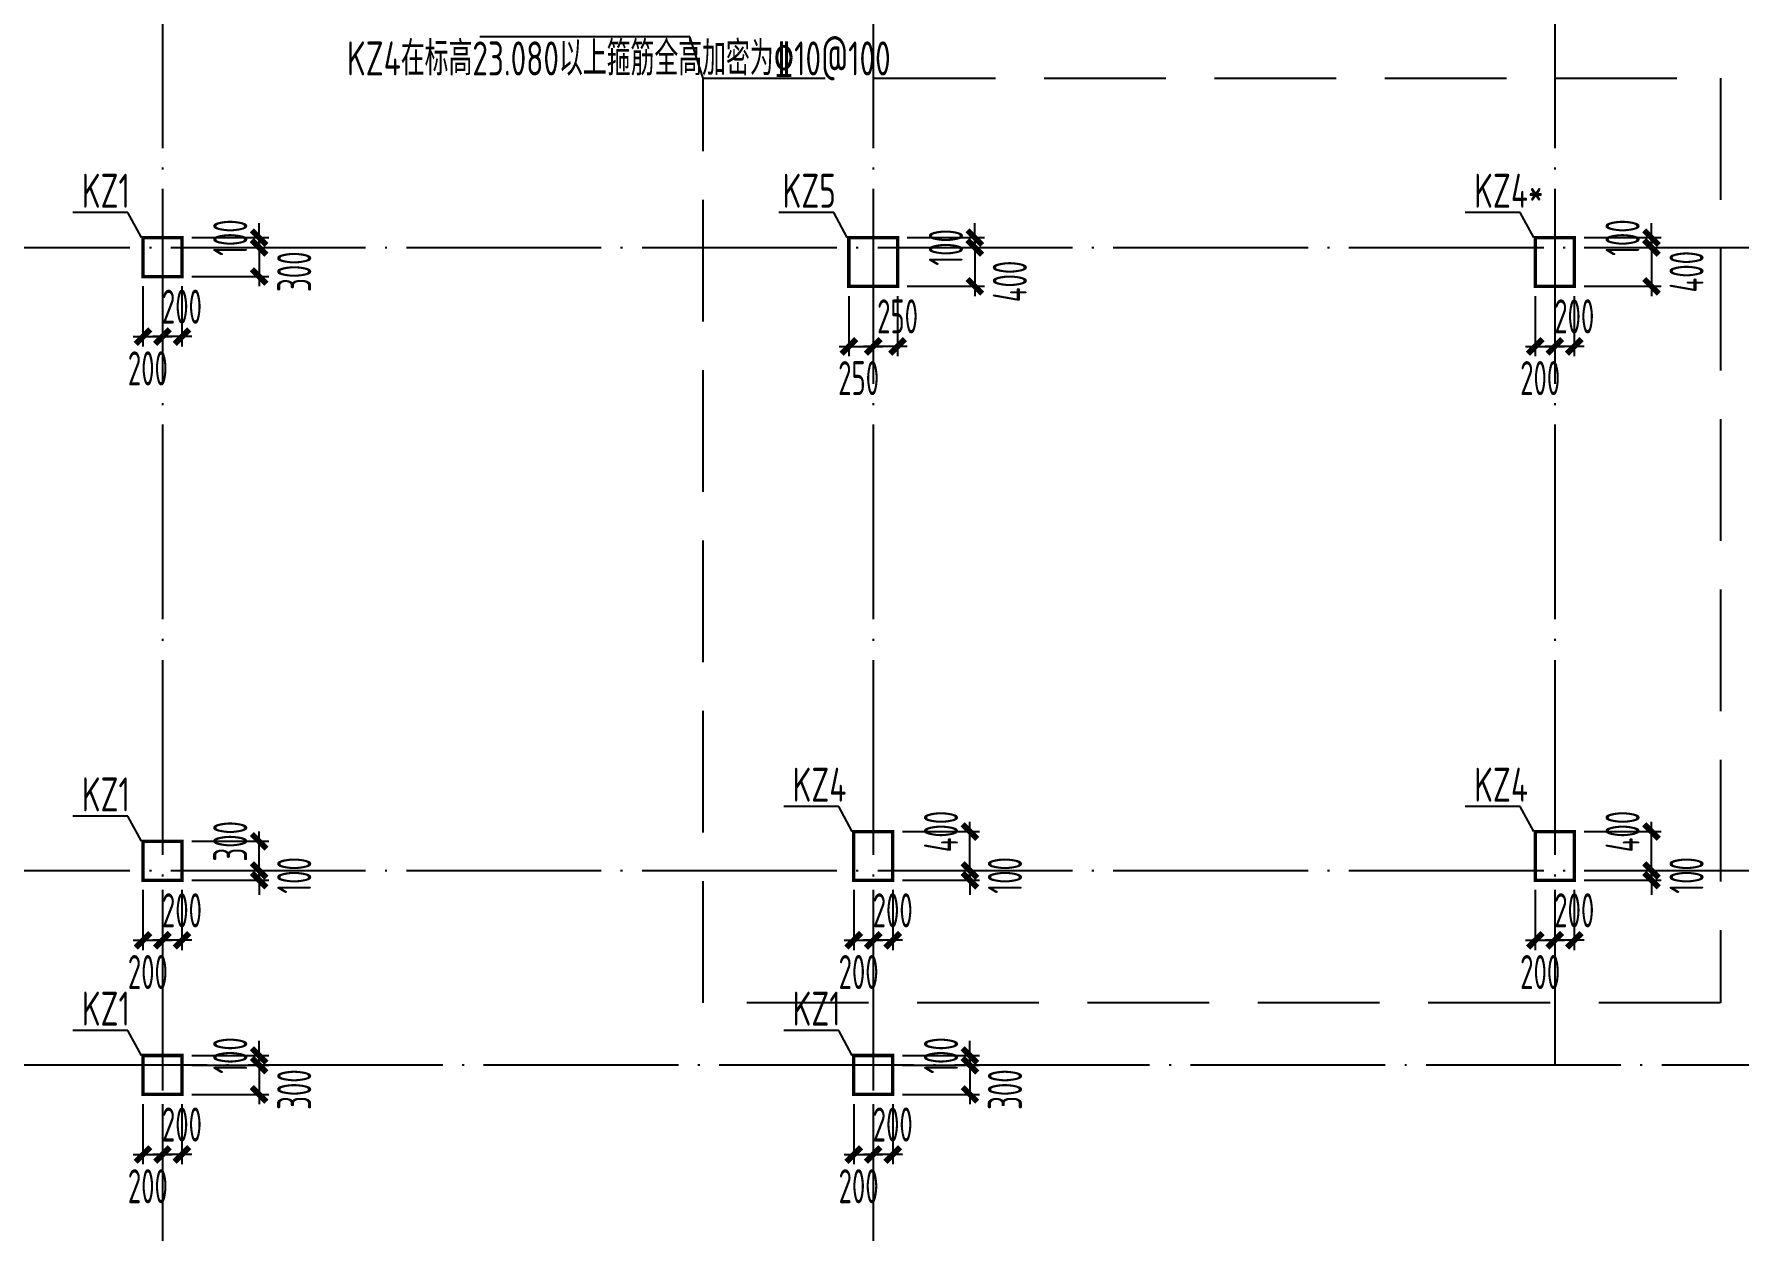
# Model space of a CAD drawing. Extents: x -472319 to -112444, y -516749 to -5704.
# Drawn here: x -400956 to -383447, y -471409 to -459117 of the extents above; entities that cross this region are included whole.
import ezdxf

# ---------------------------------------------------------------- set-up
doc = ezdxf.new("R2010")
doc.units = 0
doc.header["$LTSCALE"] = 100
doc.header["$MEASUREMENT"] = 0
for name, pattern in [('CENTER', [2, 1.25, -0.25, 0.25, -0.25]), ('DASH', [0.35, 0.25, -0.1]), ('DOTE', [2.42, 2, -0.2, 0.02, -0.2])]:
    doc.linetypes.add(name, pattern=pattern)
for name, color, linetype in [('DOTE', 1, 'CENTER'), ('TEXT', 7, 'Continuous'), ('填充', 8, 'Continuous'), ('柱', 2, 'Continuous')]:
    doc.layers.add(name, color=color, linetype=linetype)
doc.styles.add('HZ', font='tssdeng.shx', dxfattribs={"width": 0.6, "height": 350, "bigfont": 'a.shx'})
doc.styles.add('TSSD_Dimension', font='Tssdeng.shx', dxfattribs={"width": 0.7, "bigfont": 'hztxt.shx'})
doc.dimstyles.new('DIMN', dxfattribs={"dimtxt": 350, "dimasz": 150, "dimexe": 100, "dimexo": 100, "dimgap": 75, "dimtad": 1, "dimdec": 0, "dimzin": 0, "dimdsep": 46, "dimtxsty": 'HZ', "dimblk": 'ARCHTICK', "dimcen": 0.09, "dimdle": 100, "dimclrd": 3, "dimclre": 3, "dimclrt": 7, "dimazin": 2, "dimtfac": 1, "dimtdec": 0, "dimtmove": 2, "dimatfit": 3, "dimldrblk": 'ARCHTICK', "dimfxl": 1, "dimtolj": 1, "dimtzin": 0, "dimarcsym": 0})

# ---------------------------------------------------------------- blocks, each defined once
blk = doc.blocks.new('_ArchTick')
at = {"color": 0, "linetype": 'ByBlock', "const_width": 0.4}
blk.add_lwpolyline([(-0.5, -0.5), (0.5, 0.5)], dxfattribs=at)
blk = doc.blocks.new('*D2283')
at = {"layer": 'Defpoints', "color": 0, "transparency": 16777216}
for p in [(-392088, -461307), (-392088, -461707), (-391295, -461707)]:
    blk.add_point(p, dxfattribs=at)
at = {"layer": '填充', "color": 3, "lineweight": -2, "transparency": 16777216}
for p, q in [((-391988, -461307), (-391195, -461307)), ((-391295, -461207), (-391295, -461807)), ((-391988, -461707), (-391195, -461707))]:
    blk.add_line(p, q, dxfattribs=at)
at = {"layer": '填充', "color": 3, "lineweight": -2, "transparency": 16777216, "xscale": 150, "yscale": 150, "zscale": 150}
for p, rotation in [((-391295, -461307), 90), ((-391295, -461707), 270)]:
    blk.add_blockref('_ArchTick', p, dxfattribs=dict(at, rotation=rotation))
at = {"layer": '填充', "color": 7, "transparency": 16777216, "insert": (-390935, -461657), "char_height": 350, "attachment_point": 5, "rotation": 90, "style": 'HZ'}
blk.add_mtext('\\A1;400', dxfattribs=at)
blk = doc.blocks.new('*D2284')
at = {"layer": 'Defpoints', "color": 0, "transparency": 16777216}
for p in [(-392088, -461207), (-392088, -461307), (-391295, -461207)]:
    blk.add_point(p, dxfattribs=at)
at = {"layer": '填充', "color": 3, "lineweight": -2, "transparency": 16777216}
for p, q in [((-391295, -461207), (-391295, -461057)), ((-391988, -461207), (-391195, -461207)), ((-391988, -461307), (-391195, -461307)), ((-391295, -461307), (-391295, -461207)), ((-391295, -461307), (-391295, -461457))]:
    blk.add_line(p, q, dxfattribs=at)
at = {"layer": '填充', "color": 3, "lineweight": -2, "transparency": 16777216, "xscale": 150, "yscale": 150, "zscale": 150}
for p, rotation in [((-391295, -461207), 270), ((-391295, -461307), 90)]:
    blk.add_blockref('_ArchTick', p, dxfattribs=dict(at, rotation=rotation))
at = {"layer": '填充', "color": 7, "transparency": 16777216, "insert": (-391592, -461307), "char_height": 350, "attachment_point": 5, "rotation": 90, "style": 'HZ'}
blk.add_mtext('\\A1;100', dxfattribs=at)
blk = doc.blocks.new('*D2285')
at = {"layer": 'Defpoints', "color": 0, "transparency": 16777216}
for p in [(-392588, -461707), (-392338, -461707), (-392338, -462324)]:
    blk.add_point(p, dxfattribs=at)
at = {"layer": '填充', "color": 3, "lineweight": -2, "transparency": 16777216}
for p, q in [((-392588, -461807), (-392588, -462424)), ((-392338, -461807), (-392338, -462424)), ((-392688, -462324), (-392238, -462324))]:
    blk.add_line(p, q, dxfattribs=at)
at = {"layer": '填充', "color": 3, "lineweight": -2, "transparency": 16777216, "xscale": 150, "yscale": 150, "zscale": 150, "rotation": 180}
blk.add_blockref('_ArchTick', (-392588, -462324), dxfattribs=at)
at = {"layer": '填充', "color": 3, "lineweight": -2, "transparency": 16777216, "xscale": 150, "yscale": 150, "zscale": 150}
blk.add_blockref('_ArchTick', (-392338, -462324), dxfattribs=at)
at = {"layer": '填充', "color": 7, "transparency": 16777216, "insert": (-392488, -462650), "char_height": 350, "attachment_point": 5, "style": 'HZ'}
blk.add_mtext('\\A1;250', dxfattribs=at)
blk = doc.blocks.new('*D2286')
at = {"layer": 'Defpoints', "color": 0, "transparency": 16777216}
for p in [(-392338, -461707), (-392088, -461707), (-392338, -462324)]:
    blk.add_point(p, dxfattribs=at)
at = {"layer": '填充', "color": 3, "lineweight": -2, "transparency": 16777216}
for p, q in [((-392338, -461807), (-392338, -462424)), ((-392088, -461807), (-392088, -462424)), ((-391988, -462324), (-392438, -462324))]:
    blk.add_line(p, q, dxfattribs=at)
at = {"layer": '填充', "color": 3, "lineweight": -2, "transparency": 16777216, "xscale": 150, "yscale": 150, "zscale": 150, "rotation": 180}
blk.add_blockref('_ArchTick', (-392338, -462324), dxfattribs=at)
at = {"layer": '填充', "color": 3, "lineweight": -2, "transparency": 16777216, "xscale": 150, "yscale": 150, "zscale": 150}
blk.add_blockref('_ArchTick', (-392088, -462324), dxfattribs=at)
at = {"layer": '填充', "color": 7, "transparency": 16777216, "insert": (-392088, -462016), "char_height": 350, "attachment_point": 5, "style": 'HZ'}
blk.add_mtext('\\A1;250', dxfattribs=at)
blk = doc.blocks.new('*D2351')
at = {"layer": 'Defpoints', "color": 0, "transparency": 16777216}
for p in [(-399438, -469707), (-399438, -470007), (-398645, -470007)]:
    blk.add_point(p, dxfattribs=at)
at = {"layer": '填充', "color": 3, "lineweight": -2, "transparency": 16777216}
for p, q in [((-399338, -469707), (-398545, -469707)), ((-398645, -469607), (-398645, -470107)), ((-399338, -470007), (-398545, -470007))]:
    blk.add_line(p, q, dxfattribs=at)
at = {"layer": '填充', "color": 3, "lineweight": -2, "transparency": 16777216, "xscale": 150, "yscale": 150, "zscale": 150}
for p, rotation in [((-398645, -469707), 90), ((-398645, -470007), 270)]:
    blk.add_blockref('_ArchTick', p, dxfattribs=dict(at, rotation=rotation))
at = {"layer": '填充', "color": 7, "transparency": 16777216, "insert": (-398285, -469957), "char_height": 350, "attachment_point": 5, "rotation": 90, "style": 'HZ'}
blk.add_mtext('\\A1;300', dxfattribs=at)
blk = doc.blocks.new('*D2352')
at = {"layer": 'Defpoints', "color": 0, "transparency": 16777216}
for p in [(-399438, -469607), (-399438, -469707), (-398645, -469607)]:
    blk.add_point(p, dxfattribs=at)
at = {"layer": '填充', "color": 3, "lineweight": -2, "transparency": 16777216}
for p, q in [((-398645, -469607), (-398645, -469457)), ((-399338, -469607), (-398545, -469607)), ((-399338, -469707), (-398545, -469707)), ((-398645, -469707), (-398645, -469607)), ((-398645, -469707), (-398645, -469857))]:
    blk.add_line(p, q, dxfattribs=at)
at = {"layer": '填充', "color": 3, "lineweight": -2, "transparency": 16777216, "xscale": 150, "yscale": 150, "zscale": 150}
for p, rotation in [((-398645, -469607), 270), ((-398645, -469707), 90)]:
    blk.add_blockref('_ArchTick', p, dxfattribs=dict(at, rotation=rotation))
at = {"layer": '填充', "color": 7, "transparency": 16777216, "insert": (-398942, -469607), "char_height": 350, "attachment_point": 5, "rotation": 90, "style": 'HZ'}
blk.add_mtext('\\A1;100', dxfattribs=at)
blk = doc.blocks.new('*D2353')
at = {"layer": 'Defpoints', "color": 0, "transparency": 16777216}
for p in [(-399838, -470007), (-399638, -470007), (-399638, -470624)]:
    blk.add_point(p, dxfattribs=at)
at = {"layer": '填充', "color": 3, "lineweight": -2, "transparency": 16777216}
for p, q in [((-399838, -470107), (-399838, -470724)), ((-399638, -470107), (-399638, -470724)), ((-399938, -470624), (-399538, -470624))]:
    blk.add_line(p, q, dxfattribs=at)
at = {"layer": '填充', "color": 3, "lineweight": -2, "transparency": 16777216, "xscale": 150, "yscale": 150, "zscale": 150, "rotation": 180}
blk.add_blockref('_ArchTick', (-399838, -470624), dxfattribs=at)
at = {"layer": '填充', "color": 3, "lineweight": -2, "transparency": 16777216, "xscale": 150, "yscale": 150, "zscale": 150}
blk.add_blockref('_ArchTick', (-399638, -470624), dxfattribs=at)
at = {"layer": '填充', "color": 7, "transparency": 16777216, "insert": (-399788, -470950), "char_height": 350, "attachment_point": 5, "style": 'HZ'}
blk.add_mtext('\\A1;200', dxfattribs=at)
blk = doc.blocks.new('*D2354')
at = {"layer": 'Defpoints', "color": 0, "transparency": 16777216}
for p in [(-399638, -470007), (-399438, -470007), (-399638, -470624)]:
    blk.add_point(p, dxfattribs=at)
at = {"layer": '填充', "color": 3, "lineweight": -2, "transparency": 16777216}
for p, q in [((-399638, -470107), (-399638, -470724)), ((-399438, -470107), (-399438, -470724)), ((-399338, -470624), (-399738, -470624))]:
    blk.add_line(p, q, dxfattribs=at)
at = {"layer": '填充', "color": 3, "lineweight": -2, "transparency": 16777216, "xscale": 150, "yscale": 150, "zscale": 150, "rotation": 180}
blk.add_blockref('_ArchTick', (-399638, -470624), dxfattribs=at)
at = {"layer": '填充', "color": 3, "lineweight": -2, "transparency": 16777216, "xscale": 150, "yscale": 150, "zscale": 150}
blk.add_blockref('_ArchTick', (-399438, -470624), dxfattribs=at)
at = {"layer": '填充', "color": 7, "transparency": 16777216, "insert": (-399438, -470316), "char_height": 350, "attachment_point": 5, "style": 'HZ'}
blk.add_mtext('\\A1;200', dxfattribs=at)
blk = doc.blocks.new('*D2355')
at = {"layer": 'Defpoints', "color": 0, "transparency": 16777216}
for p in [(-399438, -467707), (-399438, -467807), (-398645, -467807)]:
    blk.add_point(p, dxfattribs=at)
at = {"layer": '填充', "color": 3, "lineweight": -2, "transparency": 16777216}
for p, q in [((-398645, -467707), (-398645, -467557)), ((-399338, -467707), (-398545, -467707)), ((-399338, -467807), (-398545, -467807)), ((-398645, -467707), (-398645, -467807)), ((-398645, -467807), (-398645, -467957))]:
    blk.add_line(p, q, dxfattribs=at)
at = {"layer": '填充', "color": 3, "lineweight": -2, "transparency": 16777216, "xscale": 150, "yscale": 150, "zscale": 150}
for p, rotation in [((-398645, -467707), 270), ((-398645, -467807), 90)]:
    blk.add_blockref('_ArchTick', p, dxfattribs=dict(at, rotation=rotation))
at = {"layer": '填充', "color": 7, "transparency": 16777216, "insert": (-398285, -467757), "char_height": 350, "attachment_point": 5, "rotation": 90, "style": 'HZ'}
blk.add_mtext('\\A1;100', dxfattribs=at)
blk = doc.blocks.new('*D2356')
at = {"layer": 'Defpoints', "color": 0, "transparency": 16777216}
for p in [(-399438, -467407), (-398645, -467407), (-399438, -467707)]:
    blk.add_point(p, dxfattribs=at)
at = {"layer": '填充', "color": 3, "lineweight": -2, "transparency": 16777216}
for p, q in [((-398645, -467807), (-398645, -467307)), ((-399338, -467407), (-398545, -467407)), ((-399338, -467707), (-398545, -467707))]:
    blk.add_line(p, q, dxfattribs=at)
at = {"layer": '填充', "color": 3, "lineweight": -2, "transparency": 16777216, "xscale": 150, "yscale": 150, "zscale": 150}
for p, rotation in [((-398645, -467407), 90), ((-398645, -467707), 270)]:
    blk.add_blockref('_ArchTick', p, dxfattribs=dict(at, rotation=rotation))
at = {"layer": '填充', "color": 7, "transparency": 16777216, "insert": (-398942, -467407), "char_height": 350, "attachment_point": 5, "rotation": 90, "style": 'HZ'}
blk.add_mtext('\\A1;300', dxfattribs=at)
blk = doc.blocks.new('*D2357')
at = {"layer": 'Defpoints', "color": 0, "transparency": 16777216}
for p in [(-399838, -467807), (-399638, -467807), (-399638, -468424)]:
    blk.add_point(p, dxfattribs=at)
at = {"layer": '填充', "color": 3, "lineweight": -2, "transparency": 16777216}
for p, q in [((-399838, -467907), (-399838, -468524)), ((-399638, -467907), (-399638, -468524)), ((-399938, -468424), (-399538, -468424))]:
    blk.add_line(p, q, dxfattribs=at)
at = {"layer": '填充', "color": 3, "lineweight": -2, "transparency": 16777216, "xscale": 150, "yscale": 150, "zscale": 150, "rotation": 180}
blk.add_blockref('_ArchTick', (-399838, -468424), dxfattribs=at)
at = {"layer": '填充', "color": 3, "lineweight": -2, "transparency": 16777216, "xscale": 150, "yscale": 150, "zscale": 150}
blk.add_blockref('_ArchTick', (-399638, -468424), dxfattribs=at)
at = {"layer": '填充', "color": 7, "transparency": 16777216, "insert": (-399788, -468750), "char_height": 350, "attachment_point": 5, "style": 'HZ'}
blk.add_mtext('\\A1;200', dxfattribs=at)
blk = doc.blocks.new('*D2358')
at = {"layer": 'Defpoints', "color": 0, "transparency": 16777216}
for p in [(-399638, -467807), (-399438, -467807), (-399638, -468424)]:
    blk.add_point(p, dxfattribs=at)
at = {"layer": '填充', "color": 3, "lineweight": -2, "transparency": 16777216}
for p, q in [((-399638, -467907), (-399638, -468524)), ((-399438, -467907), (-399438, -468524)), ((-399338, -468424), (-399738, -468424))]:
    blk.add_line(p, q, dxfattribs=at)
at = {"layer": '填充', "color": 3, "lineweight": -2, "transparency": 16777216, "xscale": 150, "yscale": 150, "zscale": 150, "rotation": 180}
blk.add_blockref('_ArchTick', (-399638, -468424), dxfattribs=at)
at = {"layer": '填充', "color": 3, "lineweight": -2, "transparency": 16777216, "xscale": 150, "yscale": 150, "zscale": 150}
blk.add_blockref('_ArchTick', (-399438, -468424), dxfattribs=at)
at = {"layer": '填充', "color": 7, "transparency": 16777216, "insert": (-399438, -468116), "char_height": 350, "attachment_point": 5, "style": 'HZ'}
blk.add_mtext('\\A1;200', dxfattribs=at)
blk = doc.blocks.new('*D2359')
at = {"layer": 'Defpoints', "color": 0, "transparency": 16777216}
for p in [(-399438, -461307), (-399438, -461607), (-398645, -461607)]:
    blk.add_point(p, dxfattribs=at)
at = {"layer": '填充', "color": 3, "lineweight": -2, "transparency": 16777216}
for p, q in [((-399338, -461307), (-398545, -461307)), ((-398645, -461207), (-398645, -461707)), ((-399338, -461607), (-398545, -461607))]:
    blk.add_line(p, q, dxfattribs=at)
at = {"layer": '填充', "color": 3, "lineweight": -2, "transparency": 16777216, "xscale": 150, "yscale": 150, "zscale": 150}
for p, rotation in [((-398645, -461307), 90), ((-398645, -461607), 270)]:
    blk.add_blockref('_ArchTick', p, dxfattribs=dict(at, rotation=rotation))
at = {"layer": '填充', "color": 7, "transparency": 16777216, "insert": (-398285, -461557), "char_height": 350, "attachment_point": 5, "rotation": 90, "style": 'HZ'}
blk.add_mtext('\\A1;300', dxfattribs=at)
blk = doc.blocks.new('*D2360')
at = {"layer": 'Defpoints', "color": 0, "transparency": 16777216}
for p in [(-399438, -461207), (-399438, -461307), (-398645, -461207)]:
    blk.add_point(p, dxfattribs=at)
at = {"layer": '填充', "color": 3, "lineweight": -2, "transparency": 16777216}
for p, q in [((-398645, -461207), (-398645, -461057)), ((-399338, -461207), (-398545, -461207)), ((-399338, -461307), (-398545, -461307)), ((-398645, -461307), (-398645, -461207)), ((-398645, -461307), (-398645, -461457))]:
    blk.add_line(p, q, dxfattribs=at)
at = {"layer": '填充', "color": 3, "lineweight": -2, "transparency": 16777216, "xscale": 150, "yscale": 150, "zscale": 150}
for p, rotation in [((-398645, -461207), 270), ((-398645, -461307), 90)]:
    blk.add_blockref('_ArchTick', p, dxfattribs=dict(at, rotation=rotation))
at = {"layer": '填充', "color": 7, "transparency": 16777216, "insert": (-398942, -461207), "char_height": 350, "attachment_point": 5, "rotation": 90, "style": 'HZ'}
blk.add_mtext('\\A1;100', dxfattribs=at)
blk = doc.blocks.new('*D2361')
at = {"layer": 'Defpoints', "color": 0, "transparency": 16777216}
for p in [(-399838, -461607), (-399638, -461607), (-399638, -462224)]:
    blk.add_point(p, dxfattribs=at)
at = {"layer": '填充', "color": 3, "lineweight": -2, "transparency": 16777216}
for p, q in [((-399838, -461707), (-399838, -462324)), ((-399638, -461707), (-399638, -462324)), ((-399938, -462224), (-399538, -462224))]:
    blk.add_line(p, q, dxfattribs=at)
at = {"layer": '填充', "color": 3, "lineweight": -2, "transparency": 16777216, "xscale": 150, "yscale": 150, "zscale": 150, "rotation": 180}
blk.add_blockref('_ArchTick', (-399838, -462224), dxfattribs=at)
at = {"layer": '填充', "color": 3, "lineweight": -2, "transparency": 16777216, "xscale": 150, "yscale": 150, "zscale": 150}
blk.add_blockref('_ArchTick', (-399638, -462224), dxfattribs=at)
at = {"layer": '填充', "color": 7, "transparency": 16777216, "insert": (-399788, -462550), "char_height": 350, "attachment_point": 5, "style": 'HZ'}
blk.add_mtext('\\A1;200', dxfattribs=at)
blk = doc.blocks.new('*D2362')
at = {"layer": 'Defpoints', "color": 0, "transparency": 16777216}
for p in [(-399638, -461607), (-399438, -461607), (-399638, -462224)]:
    blk.add_point(p, dxfattribs=at)
at = {"layer": '填充', "color": 3, "lineweight": -2, "transparency": 16777216}
for p, q in [((-399638, -461707), (-399638, -462324)), ((-399438, -461707), (-399438, -462324)), ((-399338, -462224), (-399738, -462224))]:
    blk.add_line(p, q, dxfattribs=at)
at = {"layer": '填充', "color": 3, "lineweight": -2, "transparency": 16777216, "xscale": 150, "yscale": 150, "zscale": 150, "rotation": 180}
blk.add_blockref('_ArchTick', (-399638, -462224), dxfattribs=at)
at = {"layer": '填充', "color": 3, "lineweight": -2, "transparency": 16777216, "xscale": 150, "yscale": 150, "zscale": 150}
blk.add_blockref('_ArchTick', (-399438, -462224), dxfattribs=at)
at = {"layer": '填充', "color": 7, "transparency": 16777216, "insert": (-399438, -461916), "char_height": 350, "attachment_point": 5, "style": 'HZ'}
blk.add_mtext('\\A1;200', dxfattribs=at)
blk = doc.blocks.new('*D2363')
at = {"layer": 'Defpoints', "color": 0, "transparency": 16777216}
for p in [(-392138, -469707), (-392138, -470007), (-391345, -470007)]:
    blk.add_point(p, dxfattribs=at)
at = {"layer": '填充', "color": 3, "lineweight": -2, "transparency": 16777216}
for p, q in [((-392038, -469707), (-391245, -469707)), ((-391345, -469607), (-391345, -470107)), ((-392038, -470007), (-391245, -470007))]:
    blk.add_line(p, q, dxfattribs=at)
at = {"layer": '填充', "color": 3, "lineweight": -2, "transparency": 16777216, "xscale": 150, "yscale": 150, "zscale": 150}
for p, rotation in [((-391345, -469707), 90), ((-391345, -470007), 270)]:
    blk.add_blockref('_ArchTick', p, dxfattribs=dict(at, rotation=rotation))
at = {"layer": '填充', "color": 7, "transparency": 16777216, "insert": (-390985, -469957), "char_height": 350, "attachment_point": 5, "rotation": 90, "style": 'HZ'}
blk.add_mtext('\\A1;300', dxfattribs=at)
blk = doc.blocks.new('*D2364')
at = {"layer": 'Defpoints', "color": 0, "transparency": 16777216}
for p in [(-392138, -469607), (-392138, -469707), (-391345, -469607)]:
    blk.add_point(p, dxfattribs=at)
at = {"layer": '填充', "color": 3, "lineweight": -2, "transparency": 16777216}
for p, q in [((-391345, -469607), (-391345, -469457)), ((-392038, -469607), (-391245, -469607)), ((-392038, -469707), (-391245, -469707)), ((-391345, -469707), (-391345, -469607)), ((-391345, -469707), (-391345, -469857))]:
    blk.add_line(p, q, dxfattribs=at)
at = {"layer": '填充', "color": 3, "lineweight": -2, "transparency": 16777216, "xscale": 150, "yscale": 150, "zscale": 150}
for p, rotation in [((-391345, -469607), 270), ((-391345, -469707), 90)]:
    blk.add_blockref('_ArchTick', p, dxfattribs=dict(at, rotation=rotation))
at = {"layer": '填充', "color": 7, "transparency": 16777216, "insert": (-391642, -469607), "char_height": 350, "attachment_point": 5, "rotation": 90, "style": 'HZ'}
blk.add_mtext('\\A1;100', dxfattribs=at)
blk = doc.blocks.new('*D2365')
at = {"layer": 'Defpoints', "color": 0, "transparency": 16777216}
for p in [(-392538, -470007), (-392338, -470007), (-392338, -470624)]:
    blk.add_point(p, dxfattribs=at)
at = {"layer": '填充', "color": 3, "lineweight": -2, "transparency": 16777216}
for p, q in [((-392538, -470107), (-392538, -470724)), ((-392338, -470107), (-392338, -470724)), ((-392638, -470624), (-392238, -470624))]:
    blk.add_line(p, q, dxfattribs=at)
at = {"layer": '填充', "color": 3, "lineweight": -2, "transparency": 16777216, "xscale": 150, "yscale": 150, "zscale": 150, "rotation": 180}
blk.add_blockref('_ArchTick', (-392538, -470624), dxfattribs=at)
at = {"layer": '填充', "color": 3, "lineweight": -2, "transparency": 16777216, "xscale": 150, "yscale": 150, "zscale": 150}
blk.add_blockref('_ArchTick', (-392338, -470624), dxfattribs=at)
at = {"layer": '填充', "color": 7, "transparency": 16777216, "insert": (-392488, -470950), "char_height": 350, "attachment_point": 5, "style": 'HZ'}
blk.add_mtext('\\A1;200', dxfattribs=at)
blk = doc.blocks.new('*D2366')
at = {"layer": 'Defpoints', "color": 0, "transparency": 16777216}
for p in [(-392338, -470007), (-392138, -470007), (-392338, -470624)]:
    blk.add_point(p, dxfattribs=at)
at = {"layer": '填充', "color": 3, "lineweight": -2, "transparency": 16777216}
for p, q in [((-392338, -470107), (-392338, -470724)), ((-392138, -470107), (-392138, -470724)), ((-392038, -470624), (-392438, -470624))]:
    blk.add_line(p, q, dxfattribs=at)
at = {"layer": '填充', "color": 3, "lineweight": -2, "transparency": 16777216, "xscale": 150, "yscale": 150, "zscale": 150, "rotation": 180}
blk.add_blockref('_ArchTick', (-392338, -470624), dxfattribs=at)
at = {"layer": '填充', "color": 3, "lineweight": -2, "transparency": 16777216, "xscale": 150, "yscale": 150, "zscale": 150}
blk.add_blockref('_ArchTick', (-392138, -470624), dxfattribs=at)
at = {"layer": '填充', "color": 7, "transparency": 16777216, "insert": (-392138, -470316), "char_height": 350, "attachment_point": 5, "style": 'HZ'}
blk.add_mtext('\\A1;200', dxfattribs=at)
blk = doc.blocks.new('*D2367')
at = {"layer": 'Defpoints', "color": 0, "transparency": 16777216}
for p in [(-392138, -467707), (-392138, -467807), (-391345, -467807)]:
    blk.add_point(p, dxfattribs=at)
at = {"layer": '填充', "color": 3, "lineweight": -2, "transparency": 16777216}
for p, q in [((-391345, -467707), (-391345, -467557)), ((-392038, -467707), (-391245, -467707)), ((-392038, -467807), (-391245, -467807)), ((-391345, -467707), (-391345, -467807)), ((-391345, -467807), (-391345, -467957))]:
    blk.add_line(p, q, dxfattribs=at)
at = {"layer": '填充', "color": 3, "lineweight": -2, "transparency": 16777216, "xscale": 150, "yscale": 150, "zscale": 150}
for p, rotation in [((-391345, -467707), 270), ((-391345, -467807), 90)]:
    blk.add_blockref('_ArchTick', p, dxfattribs=dict(at, rotation=rotation))
at = {"layer": '填充', "color": 7, "transparency": 16777216, "insert": (-390985, -467757), "char_height": 350, "attachment_point": 5, "rotation": 90, "style": 'HZ'}
blk.add_mtext('\\A1;100', dxfattribs=at)
blk = doc.blocks.new('*D2368')
at = {"layer": 'Defpoints', "color": 0, "transparency": 16777216}
for p in [(-392138, -467307), (-391345, -467307), (-392138, -467707)]:
    blk.add_point(p, dxfattribs=at)
at = {"layer": '填充', "color": 3, "lineweight": -2, "transparency": 16777216}
for p, q in [((-392038, -467307), (-391245, -467307)), ((-391345, -467807), (-391345, -467207)), ((-392038, -467707), (-391245, -467707))]:
    blk.add_line(p, q, dxfattribs=at)
at = {"layer": '填充', "color": 3, "lineweight": -2, "transparency": 16777216, "xscale": 150, "yscale": 150, "zscale": 150}
for p, rotation in [((-391345, -467307), 90), ((-391345, -467707), 270)]:
    blk.add_blockref('_ArchTick', p, dxfattribs=dict(at, rotation=rotation))
at = {"layer": '填充', "color": 7, "transparency": 16777216, "insert": (-391642, -467307), "char_height": 350, "attachment_point": 5, "rotation": 90, "style": 'HZ'}
blk.add_mtext('\\A1;400', dxfattribs=at)
blk = doc.blocks.new('*D2369')
at = {"layer": 'Defpoints', "color": 0, "transparency": 16777216}
for p in [(-392538, -467807), (-392338, -467807), (-392338, -468424)]:
    blk.add_point(p, dxfattribs=at)
at = {"layer": '填充', "color": 3, "lineweight": -2, "transparency": 16777216}
for p, q in [((-392538, -467907), (-392538, -468524)), ((-392338, -467907), (-392338, -468524)), ((-392638, -468424), (-392238, -468424))]:
    blk.add_line(p, q, dxfattribs=at)
at = {"layer": '填充', "color": 3, "lineweight": -2, "transparency": 16777216, "xscale": 150, "yscale": 150, "zscale": 150, "rotation": 180}
blk.add_blockref('_ArchTick', (-392538, -468424), dxfattribs=at)
at = {"layer": '填充', "color": 3, "lineweight": -2, "transparency": 16777216, "xscale": 150, "yscale": 150, "zscale": 150}
blk.add_blockref('_ArchTick', (-392338, -468424), dxfattribs=at)
at = {"layer": '填充', "color": 7, "transparency": 16777216, "insert": (-392488, -468750), "char_height": 350, "attachment_point": 5, "style": 'HZ'}
blk.add_mtext('\\A1;200', dxfattribs=at)
blk = doc.blocks.new('*D2370')
at = {"layer": 'Defpoints', "color": 0, "transparency": 16777216}
for p in [(-392338, -467807), (-392138, -467807), (-392338, -468424)]:
    blk.add_point(p, dxfattribs=at)
at = {"layer": '填充', "color": 3, "lineweight": -2, "transparency": 16777216}
for p, q in [((-392338, -467907), (-392338, -468524)), ((-392138, -467907), (-392138, -468524)), ((-392038, -468424), (-392438, -468424))]:
    blk.add_line(p, q, dxfattribs=at)
at = {"layer": '填充', "color": 3, "lineweight": -2, "transparency": 16777216, "xscale": 150, "yscale": 150, "zscale": 150, "rotation": 180}
blk.add_blockref('_ArchTick', (-392338, -468424), dxfattribs=at)
at = {"layer": '填充', "color": 3, "lineweight": -2, "transparency": 16777216, "xscale": 150, "yscale": 150, "zscale": 150}
blk.add_blockref('_ArchTick', (-392138, -468424), dxfattribs=at)
at = {"layer": '填充', "color": 7, "transparency": 16777216, "insert": (-392138, -468116), "char_height": 350, "attachment_point": 5, "style": 'HZ'}
blk.add_mtext('\\A1;200', dxfattribs=at)
blk = doc.blocks.new('*D2371')
at = {"layer": 'Defpoints', "color": 0, "transparency": 16777216}
for p in [(-385138, -467707), (-385138, -467807), (-384345, -467807)]:
    blk.add_point(p, dxfattribs=at)
at = {"layer": '填充', "color": 3, "lineweight": -2, "transparency": 16777216}
for p, q in [((-384345, -467707), (-384345, -467557)), ((-385038, -467707), (-384245, -467707)), ((-385038, -467807), (-384245, -467807)), ((-384345, -467707), (-384345, -467807)), ((-384345, -467807), (-384345, -467957))]:
    blk.add_line(p, q, dxfattribs=at)
at = {"layer": '填充', "color": 3, "lineweight": -2, "transparency": 16777216, "xscale": 150, "yscale": 150, "zscale": 150}
for p, rotation in [((-384345, -467707), 270), ((-384345, -467807), 90)]:
    blk.add_blockref('_ArchTick', p, dxfattribs=dict(at, rotation=rotation))
at = {"layer": '填充', "color": 7, "transparency": 16777216, "insert": (-383985, -467757), "char_height": 350, "attachment_point": 5, "rotation": 90, "style": 'HZ'}
blk.add_mtext('\\A1;100', dxfattribs=at)
blk = doc.blocks.new('*D2372')
at = {"layer": 'Defpoints', "color": 0, "transparency": 16777216}
for p in [(-385138, -467307), (-384345, -467307), (-385138, -467707)]:
    blk.add_point(p, dxfattribs=at)
at = {"layer": '填充', "color": 3, "lineweight": -2, "transparency": 16777216}
for p, q in [((-385038, -467307), (-384245, -467307)), ((-384345, -467807), (-384345, -467207)), ((-385038, -467707), (-384245, -467707))]:
    blk.add_line(p, q, dxfattribs=at)
at = {"layer": '填充', "color": 3, "lineweight": -2, "transparency": 16777216, "xscale": 150, "yscale": 150, "zscale": 150}
for p, rotation in [((-384345, -467307), 90), ((-384345, -467707), 270)]:
    blk.add_blockref('_ArchTick', p, dxfattribs=dict(at, rotation=rotation))
at = {"layer": '填充', "color": 7, "transparency": 16777216, "insert": (-384642, -467307), "char_height": 350, "attachment_point": 5, "rotation": 90, "style": 'HZ'}
blk.add_mtext('\\A1;400', dxfattribs=at)
blk = doc.blocks.new('*D2373')
at = {"layer": 'Defpoints', "color": 0, "transparency": 16777216}
for p in [(-385538, -467807), (-385338, -467807), (-385338, -468424)]:
    blk.add_point(p, dxfattribs=at)
at = {"layer": '填充', "color": 3, "lineweight": -2, "transparency": 16777216}
for p, q in [((-385538, -467907), (-385538, -468524)), ((-385338, -467907), (-385338, -468524)), ((-385638, -468424), (-385238, -468424))]:
    blk.add_line(p, q, dxfattribs=at)
at = {"layer": '填充', "color": 3, "lineweight": -2, "transparency": 16777216, "xscale": 150, "yscale": 150, "zscale": 150, "rotation": 180}
blk.add_blockref('_ArchTick', (-385538, -468424), dxfattribs=at)
at = {"layer": '填充', "color": 3, "lineweight": -2, "transparency": 16777216, "xscale": 150, "yscale": 150, "zscale": 150}
blk.add_blockref('_ArchTick', (-385338, -468424), dxfattribs=at)
at = {"layer": '填充', "color": 7, "transparency": 16777216, "insert": (-385488, -468750), "char_height": 350, "attachment_point": 5, "style": 'HZ'}
blk.add_mtext('\\A1;200', dxfattribs=at)
blk = doc.blocks.new('*D2374')
at = {"layer": 'Defpoints', "color": 0, "transparency": 16777216}
for p in [(-385338, -467807), (-385138, -467807), (-385338, -468424)]:
    blk.add_point(p, dxfattribs=at)
at = {"layer": '填充', "color": 3, "lineweight": -2, "transparency": 16777216}
for p, q in [((-385338, -467907), (-385338, -468524)), ((-385138, -467907), (-385138, -468524)), ((-385038, -468424), (-385438, -468424))]:
    blk.add_line(p, q, dxfattribs=at)
at = {"layer": '填充', "color": 3, "lineweight": -2, "transparency": 16777216, "xscale": 150, "yscale": 150, "zscale": 150, "rotation": 180}
blk.add_blockref('_ArchTick', (-385338, -468424), dxfattribs=at)
at = {"layer": '填充', "color": 3, "lineweight": -2, "transparency": 16777216, "xscale": 150, "yscale": 150, "zscale": 150}
blk.add_blockref('_ArchTick', (-385138, -468424), dxfattribs=at)
at = {"layer": '填充', "color": 7, "transparency": 16777216, "insert": (-385138, -468116), "char_height": 350, "attachment_point": 5, "style": 'HZ'}
blk.add_mtext('\\A1;200', dxfattribs=at)
blk = doc.blocks.new('*D2375')
at = {"layer": 'Defpoints', "color": 0, "transparency": 16777216}
for p in [(-385138, -461307), (-385138, -461707), (-384345, -461707)]:
    blk.add_point(p, dxfattribs=at)
at = {"layer": '填充', "color": 3, "lineweight": -2, "transparency": 16777216}
for p, q in [((-385038, -461307), (-384245, -461307)), ((-384345, -461207), (-384345, -461807)), ((-385038, -461707), (-384245, -461707))]:
    blk.add_line(p, q, dxfattribs=at)
at = {"layer": '填充', "color": 3, "lineweight": -2, "transparency": 16777216, "xscale": 150, "yscale": 150, "zscale": 150}
for p, rotation in [((-384345, -461307), 90), ((-384345, -461707), 270)]:
    blk.add_blockref('_ArchTick', p, dxfattribs=dict(at, rotation=rotation))
at = {"layer": '填充', "color": 7, "transparency": 16777216, "insert": (-383985, -461557), "char_height": 350, "attachment_point": 5, "rotation": 90, "style": 'HZ'}
blk.add_mtext('\\A1;400', dxfattribs=at)
blk = doc.blocks.new('*D2376')
at = {"layer": 'Defpoints', "color": 0, "transparency": 16777216}
for p in [(-385138, -461207), (-385138, -461307), (-384345, -461207)]:
    blk.add_point(p, dxfattribs=at)
at = {"layer": '填充', "color": 3, "lineweight": -2, "transparency": 16777216}
for p, q in [((-384345, -461207), (-384345, -461057)), ((-385038, -461207), (-384245, -461207)), ((-385038, -461307), (-384245, -461307)), ((-384345, -461307), (-384345, -461207)), ((-384345, -461307), (-384345, -461457))]:
    blk.add_line(p, q, dxfattribs=at)
at = {"layer": '填充', "color": 3, "lineweight": -2, "transparency": 16777216, "xscale": 150, "yscale": 150, "zscale": 150}
for p, rotation in [((-384345, -461207), 270), ((-384345, -461307), 90)]:
    blk.add_blockref('_ArchTick', p, dxfattribs=dict(at, rotation=rotation))
at = {"layer": '填充', "color": 7, "transparency": 16777216, "insert": (-384642, -461207), "char_height": 350, "attachment_point": 5, "rotation": 90, "style": 'HZ'}
blk.add_mtext('\\A1;100', dxfattribs=at)
blk = doc.blocks.new('*D2377')
at = {"layer": 'Defpoints', "color": 0, "transparency": 16777216}
for p in [(-385538, -461707), (-385338, -461707), (-385338, -462324)]:
    blk.add_point(p, dxfattribs=at)
at = {"layer": '填充', "color": 3, "lineweight": -2, "transparency": 16777216}
for p, q in [((-385538, -461807), (-385538, -462424)), ((-385338, -461807), (-385338, -462424)), ((-385638, -462324), (-385238, -462324))]:
    blk.add_line(p, q, dxfattribs=at)
at = {"layer": '填充', "color": 3, "lineweight": -2, "transparency": 16777216, "xscale": 150, "yscale": 150, "zscale": 150, "rotation": 180}
blk.add_blockref('_ArchTick', (-385538, -462324), dxfattribs=at)
at = {"layer": '填充', "color": 3, "lineweight": -2, "transparency": 16777216, "xscale": 150, "yscale": 150, "zscale": 150}
blk.add_blockref('_ArchTick', (-385338, -462324), dxfattribs=at)
at = {"layer": '填充', "color": 7, "transparency": 16777216, "insert": (-385488, -462650), "char_height": 350, "attachment_point": 5, "style": 'HZ'}
blk.add_mtext('\\A1;200', dxfattribs=at)
blk = doc.blocks.new('*D2378')
at = {"layer": 'Defpoints', "color": 0, "transparency": 16777216}
for p in [(-385338, -461707), (-385138, -461707), (-385338, -462324)]:
    blk.add_point(p, dxfattribs=at)
at = {"layer": '填充', "color": 3, "lineweight": -2, "transparency": 16777216}
for p, q in [((-385338, -461807), (-385338, -462424)), ((-385138, -461807), (-385138, -462424)), ((-385038, -462324), (-385438, -462324))]:
    blk.add_line(p, q, dxfattribs=at)
at = {"layer": '填充', "color": 3, "lineweight": -2, "transparency": 16777216, "xscale": 150, "yscale": 150, "zscale": 150, "rotation": 180}
blk.add_blockref('_ArchTick', (-385338, -462324), dxfattribs=at)
at = {"layer": '填充', "color": 3, "lineweight": -2, "transparency": 16777216, "xscale": 150, "yscale": 150, "zscale": 150}
blk.add_blockref('_ArchTick', (-385138, -462324), dxfattribs=at)
at = {"layer": '填充', "color": 7, "transparency": 16777216, "insert": (-385138, -462016), "char_height": 350, "attachment_point": 5, "style": 'HZ'}
blk.add_mtext('\\A1;200', dxfattribs=at)

msp = doc.modelspace()

# ---------------------------------------------------------------- linework, layer by layer
at = {"color": 253, "linetype": 'DASH', "ltscale": 50}
msp.add_lwpolyline([(-394083, -459570), (-383637, -459570), (-383637, -469067.5), (-394083, -469067.5)], close=True, dxfattribs=at)
at = {"layer": 'DOTE', "linetype": 'DOTE', "ltscale": 10}
for p, q in [((-399638.328, -458287.242), (-399638.328, -477550.782)), ((-392338.328, -458287.242), (-392338.328, -477550.782)), ((-385338.328, -458287.242), (-385338.328, -469706.89)), ((-418912.147, -461306.89), (-355619.518, -461306.89)), ((-418912.147, -467706.89), (-355619.518, -467706.89)), ((-355619.518, -469706.89), (-418912.147, -469706.89))]:
    msp.add_line(p, q, dxfattribs=at)
at = {"layer": 'TEXT'}
for p, q in [((-394221.5, -459144.09), (-396377.955, -459144.09)), ((-394083, -459570), (-394221.5, -459144.09)), ((-399992.657, -460948.98), (-400557.112, -460948.98)), ((-399854.157, -461206.89), (-399992.657, -460948.98)), ((-392742.657, -460948.98), (-393307.112, -460948.98)), ((-392604.157, -461206.89), (-392742.657, -460948.98)), ((-385692.657, -460948.98), (-386257.112, -460948.98)), ((-385554.157, -461206.89), (-385692.657, -460948.98)), ((-399992.657, -467148.98), (-400557.112, -467148.98)), ((-399854.157, -467406.89), (-399992.657, -467148.98)), ((-392692.657, -467048.98), (-393257.112, -467048.98)), ((-392554.157, -467306.89), (-392692.657, -467048.98)), ((-385692.657, -467048.98), (-386257.112, -467048.98)), ((-385554.157, -467306.89), (-385692.657, -467048.98)), ((-399992.657, -469348.98), (-400557.112, -469348.98)), ((-399854.157, -469606.89), (-399992.657, -469348.98)), ((-392692.657, -469348.98), (-393257.112, -469348.98)), ((-392554.157, -469606.89), (-392692.657, -469348.98))]:
    msp.add_line(p, q, dxfattribs=at)
at = {"layer": '柱', "const_width": 35}
for points in [[(-399838.328, -461206.89), (-399438.328, -461206.89), (-399438.328, -461606.89), (-399838.328, -461606.89)], [(-399838.328, -461606.89), (-399438.328, -461606.89), (-399438.328, -461206.89), (-399838.328, -461206.89)], [(-392588.328, -461206.89), (-392088.328, -461206.89), (-392088.328, -461706.89), (-392588.328, -461706.89)], [(-385538.328, -461206.89), (-385138.328, -461206.89), (-385138.328, -461706.89), (-385538.328, -461706.89)], [(-385538.328, -461706.89), (-385138.328, -461706.89), (-385138.328, -461206.89), (-385538.328, -461206.89)], [(-392538.328, -467306.89), (-392138.328, -467306.89), (-392138.328, -467806.89), (-392538.328, -467806.89)], [(-385538.328, -467306.89), (-385138.328, -467306.89), (-385138.328, -467806.89), (-385538.328, -467806.89)], [(-399838.328, -467406.89), (-399438.328, -467406.89), (-399438.328, -467806.89), (-399838.328, -467806.89)], [(-399838.328, -470006.89), (-399438.328, -470006.89), (-399438.328, -469606.89), (-399838.328, -469606.89)], [(-392538.328, -470006.89), (-392138.328, -470006.89), (-392138.328, -469606.89), (-392538.328, -469606.89)]]:
    msp.add_lwpolyline(points, close=True, dxfattribs=at)

# ---------------------------------------------------------------- texts
at = {"layer": 'TEXT', "style": 'TSSD_Dimension', "width": 0.7}
for s, p in [('KZ4在标高23.080以上箍筋全高加密为%%13210@100', (-397743.624, -459541.809)), ('KZ1', (-400466.78, -460900.789)), ('KZ5', (-393269.78, -460900.789)), ('KZ4*', (-386166.78, -460900.789)), ('KZ1', (-400466.78, -467100.789)), ('KZ4', (-393166.78, -467000.789)), ('KZ4', (-386166.78, -467000.789)), ('KZ1', (-400466.78, -469300.789)), ('KZ1', (-393166.78, -469300.789))]:
    msp.add_text(s, height=350, dxfattribs=at).set_placement(p)

# ---------------------------------------------------------------- dimensions: what is measured, and where the dimension line sits
at = {"layer": '填充', "color": 7}
for base, p1, p2, picture, middle in [((-398645, -461206.89), (-399438.328, -461306.89), (-399438.328, -461206.89), '*D2360', (-398941.664, -461206.89)), ((-384345, -461206.89), (-385138.328, -461306.89), (-385138.328, -461206.89), '*D2376', (-384641.664, -461206.89)), ((-391295, -461206.89), (-392088.328, -461306.89), (-392088.328, -461206.89), '*D2284', (-391591.664, -461306.89)), ((-398645, -461606.89), (-399438.328, -461306.89), (-399438.328, -461606.89), '*D2359', (-398285.5, -461556.89)), ((-384345, -461706.89), (-385138.328, -461306.89), (-385138.328, -461706.89), '*D2375', (-383985.5, -461556.89)), ((-391295, -461706.89), (-392088.328, -461306.89), (-392088.328, -461706.89), '*D2283', (-390935.5, -461656.89)), ((-391345, -467306.89), (-392138.328, -467706.89), (-392138.328, -467306.89), '*D2368', (-391641.664, -467306.89)), ((-384345, -467306.89), (-385138.328, -467706.89), (-385138.328, -467306.89), '*D2372', (-384641.664, -467306.89)), ((-398645, -467406.89), (-399438.328, -467706.89), (-399438.328, -467406.89), '*D2356', (-398941.664, -467406.89)), ((-398645, -467806.89), (-399438.328, -467706.89), (-399438.328, -467806.89), '*D2355', (-398285.5, -467756.89)), ((-391345, -467806.89), (-392138.328, -467706.89), (-392138.328, -467806.89), '*D2367', (-390985.5, -467756.89)), ((-384345, -467806.89), (-385138.328, -467706.89), (-385138.328, -467806.89), '*D2371', (-383985.5, -467756.89)), ((-398645, -469606.89), (-399438.328, -469706.89), (-399438.328, -469606.89), '*D2352', (-398941.664, -469606.89)), ((-391345, -469606.89), (-392138.328, -469706.89), (-392138.328, -469606.89), '*D2364', (-391641.664, -469606.89)), ((-398645, -470006.89), (-399438.328, -469706.89), (-399438.328, -470006.89), '*D2351', (-398285.5, -469956.89)), ((-391345, -470006.89), (-392138.328, -469706.89), (-392138.328, -470006.89), '*D2363', (-390985.5, -469956.89))]:
    dim = msp.add_linear_dim(base=base, p1=p1, p2=p2, angle=90, dimstyle='DIMN', override={"dimfxl": 100}, dxfattribs=at)
    dim.commit()
    dim.dimension.update_dxf_attribs({"geometry": picture, "text_midpoint": middle, "dimtype": 160})
for base, p1, p2, picture, middle in [((-399638.328, -462224), (-399838.328, -461606.89), (-399638.328, -461606.89), '*D2361', (-399788.328, -462550)), ((-399638.328, -462224), (-399438.328, -461606.89), (-399638.328, -461606.89), '*D2362', (-399438.328, -461916)), ((-392338.328, -462324), (-392588.328, -461706.89), (-392338.328, -461706.89), '*D2285', (-392488.328, -462650)), ((-392338.328, -462324), (-392088.328, -461706.89), (-392338.328, -461706.89), '*D2286', (-392088.328, -462016)), ((-385338.328, -462324), (-385538.328, -461706.89), (-385338.328, -461706.89), '*D2377', (-385488.328, -462650)), ((-385338.328, -462324), (-385138.328, -461706.89), (-385338.328, -461706.89), '*D2378', (-385138.328, -462016)), ((-399638.328, -468424), (-399838.328, -467806.89), (-399638.328, -467806.89), '*D2357', (-399788.328, -468750)), ((-399638.328, -468424), (-399438.328, -467806.89), (-399638.328, -467806.89), '*D2358', (-399438.328, -468116)), ((-392338.328, -468424), (-392538.328, -467806.89), (-392338.328, -467806.89), '*D2369', (-392488.328, -468750)), ((-392338.328, -468424), (-392138.328, -467806.89), (-392338.328, -467806.89), '*D2370', (-392138.328, -468116)), ((-385338.328, -468424), (-385538.328, -467806.89), (-385338.328, -467806.89), '*D2373', (-385488.328, -468750)), ((-385338.328, -468424), (-385138.328, -467806.89), (-385338.328, -467806.89), '*D2374', (-385138.328, -468116)), ((-399638.328, -470624), (-399838.328, -470006.89), (-399638.328, -470006.89), '*D2353', (-399788.328, -470950)), ((-399638.328, -470624), (-399438.328, -470006.89), (-399638.328, -470006.89), '*D2354', (-399438.328, -470316)), ((-392338.328, -470624), (-392538.328, -470006.89), (-392338.328, -470006.89), '*D2365', (-392488.328, -470950)), ((-392338.328, -470624), (-392138.328, -470006.89), (-392338.328, -470006.89), '*D2366', (-392138.328, -470316))]:
    dim = msp.add_linear_dim(base=base, p1=p1, p2=p2, dimstyle='DIMN', override={"dimfxl": 100}, dxfattribs=at)
    dim.commit()
    dim.dimension.update_dxf_attribs({"geometry": picture, "text_midpoint": middle, "dimtype": 160})

doc.saveas('drawing.dxf')
